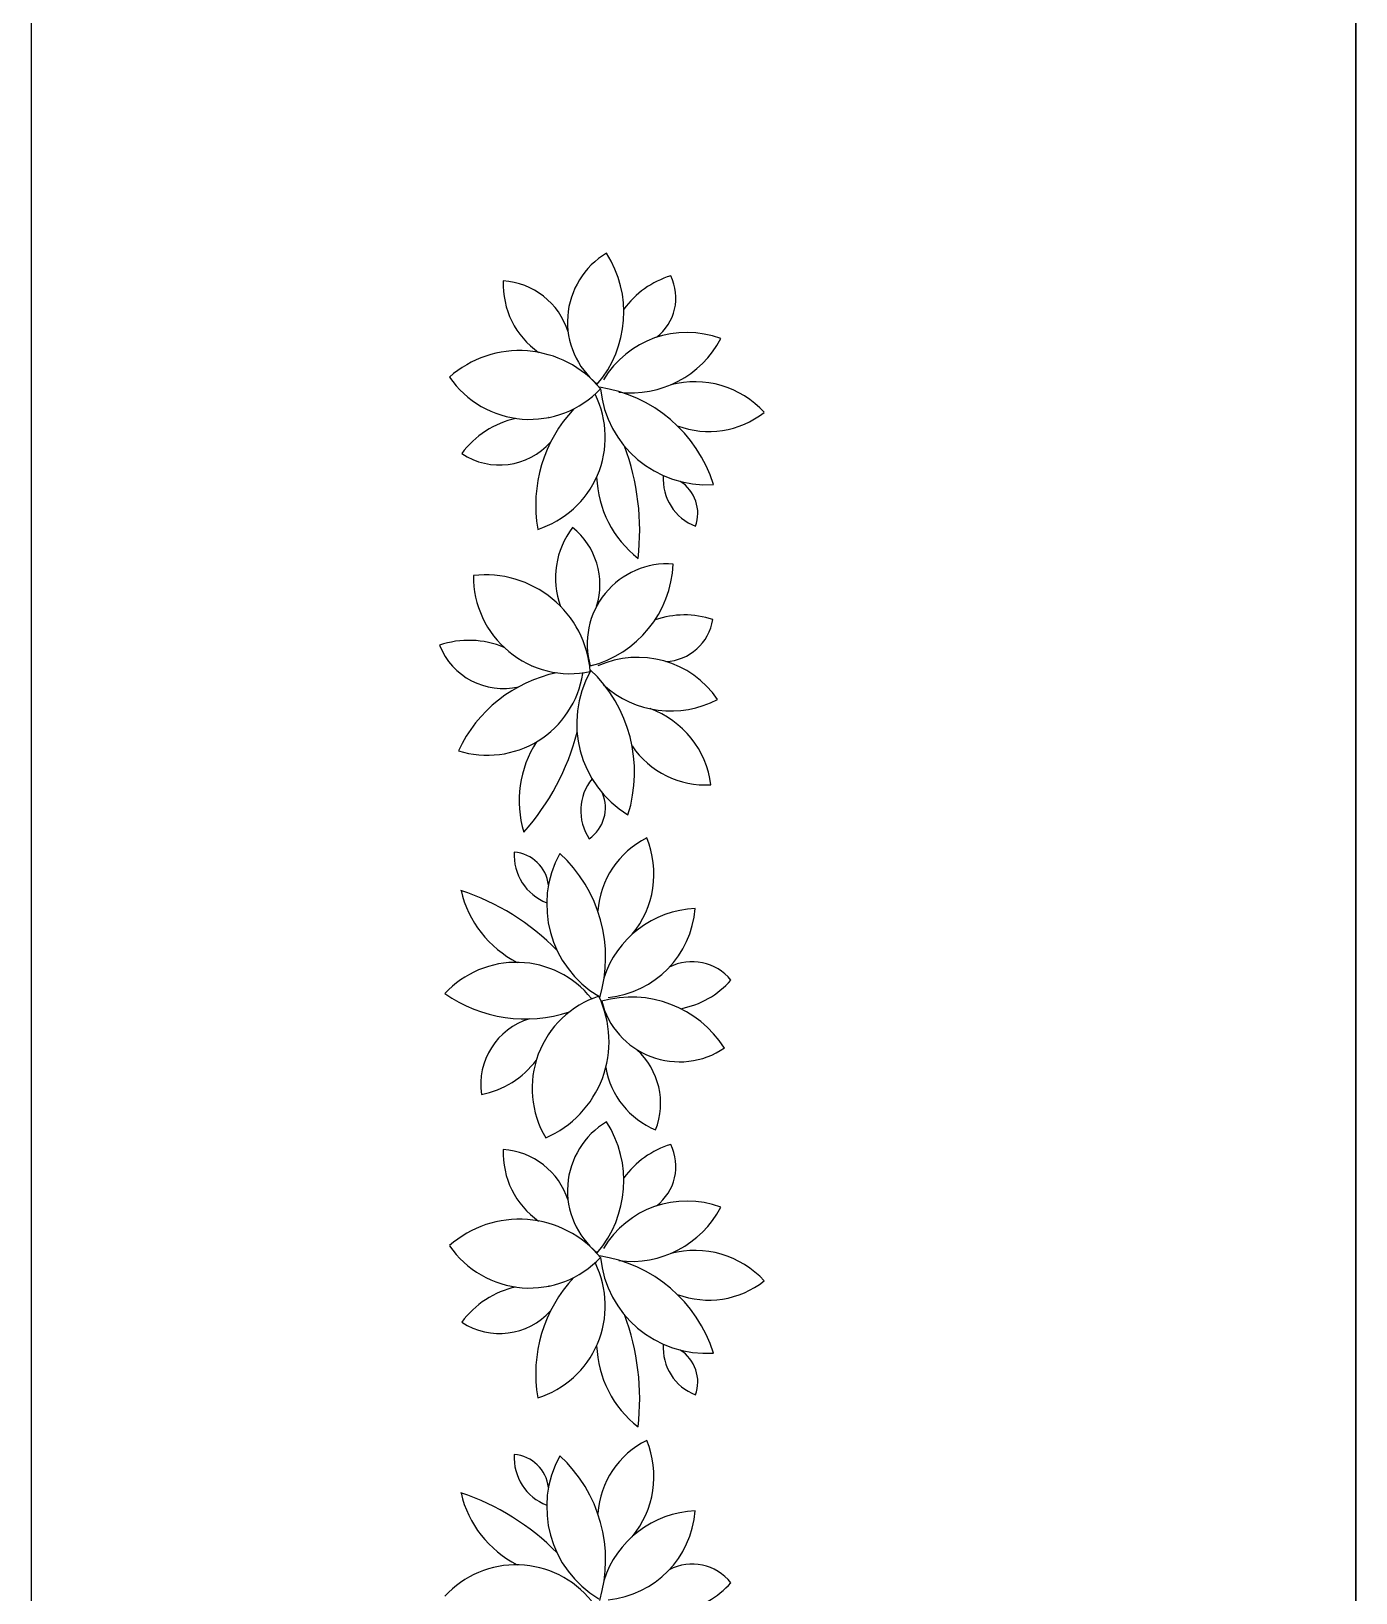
# Model space of a CAD drawing. Header units: inches. Extents: x 7658 to 73799, y 48 to 40262.
# Drawn here: x 71698 to 73799, y 7481 to 9958 of the extents above; entities that cross this region are included whole.
import ezdxf

# ---------------------------------------------------------------- set-up
doc = ezdxf.new("R2010")
doc.units = ezdxf.units.IN
doc.layers.add('www.cad-blocks.net', color=7, linetype='Continuous')

# ---------------------------------------------------------------- blocks, each defined once
blk = doc.blocks.new('A$C516926BB')
for p, q in [((60.3118, 38.5194), (60.3118, 0)), ((62.4121, 38.5194), (62.4121, 0))]:
    blk.add_line(p, q)
blk = doc.blocks.new('A$C197444DA')
for centre, radius, start, end in [((0.3301, 3.6286), 0.1271, 120.8277, 230.9611), ((0.1172, 3.6438), 0.1751, 319.3816, 32.4072), ((0.2328, 3.6883), 0.1318, 177.5933, 235.0272), ((0.0933, 3.5778), 0.1162, 17.6956, 86.1528), ((0.4085, 3.5641), 0.1438, 106.8367, 143.9493), ((0.2958, 3.6669), 0.0791, 307.6234, 26.0819), ((0.392, 3.4584), 0.1535, 69.3808, 149.3478), ((0.3043, 3.6758), 0.1597, 262.8222, 332.5237), ((0.1266, 3.4162), 0.1669, 39.5713, 131.5475), ((0.1431, 3.628), 0.154, 214.3555, 316.7634), ((0.221, 3.3035), 0.2238, 17.468, 81.6521), ((0.4237, 3.5397), 0.1694, 185.8207, 273.6659), ((0.4047, 3.3841), 0.1496, 42.5016, 104.754), ((0.1097, 3.4456), 0.1532, 287.5334, 26.1656), ((0.152, 3.3342), 0.1447, 102.2461, 143.7988), ((0.376, 3.3379), 0.2234, 136.8462, 189.8805), ((0.1513, 3.335), 0.1435, 80.8119, 81.361), ((0.4272, 3.5963), 0.1416, 249.3032, 308.2808), ((0.0951, 3.5105), 0.1088, 236.6678, 318.1262), ((-0.0649, 3.2976), 0.3824, 353.3656, 20.5341), ((0.4207, 3.3886), 0.1716, 182.0768, 231.9628), ((0.435, 3.3792), 0.0803, 175.9314, 248.8142), ((0.3497, 3.3249), 0.0599, 339.9488, 57.8872), ((0.3158, 3.2225), 0.1318, 142.5933, 200.0272), ((0.1382, 3.212), 0.1162, 342.6956, 51.1528), ((0.0728, 3.0605), 0.1669, 4.5713, 96.5475), ((0.2078, 3.2245), 0.154, 179.3555, 281.7634), ((0.3614, 3.1177), 0.1271, 85.8277, 195.9611), ((0.1957, 3.2524), 0.1751, 284.3816, 357.4072), ((0.3886, 3.0199), 0.1438, 71.8367, 108.9493), ((0.3553, 3.1688), 0.0791, 272.6234, 351.0819), ((0.0466, 2.9787), 0.1447, 67.2461, 108.7988), ((0.1011, 3.1558), 0.1088, 201.6678, 283.1262), ((0.0465, 2.9798), 0.1435, 45.8119, 46.361), ((0.387, 2.9912), 0.1694, 150.8207, 238.6659), ((0.0855, 2.914), 0.2238, 342.468, 46.6521), ((0.3144, 2.9429), 0.1535, 34.3808, 114.3478), ((0.2322, 2.8534), 0.2234, 101.8462, 154.8805), ((0.0759, 3.0943), 0.1532, 252.5334, 351.1656), ((0.3673, 3.1712), 0.1597, 227.8222, 297.5237), ((0.2822, 2.8747), 0.1496, 7.5016, 69.754), ((-0.152, 3.0732), 0.3824, 318.3656, 345.5341), ((0.2979, 2.8692), 0.1716, 147.0768, 196.9628), ((0.4224, 3.0356), 0.1416, 214.3032, 273.2808), ((0.3043, 2.8533), 0.0803, 140.9314, 213.8142), ((0.2032, 2.8577), 0.0599, 304.9488, 22.8872), ((0.3923, 2.6834), 0.1416, 116.7192, 175.6968), ((0.1904, 2.7527), 0.1496, 320.246, 22.4984), ((0.1988, 2.7822), 0.0803, 176.1858, 249.0686), ((0.1135, 2.7278), 0.0599, 7.1128, 85.0512), ((0.3394, 2.7042), 0.1694, 151.3341, 239.1793), ((0.0397, 2.6203), 0.2238, 343.3479, 47.532), ((-0.0864, 2.3637), 0.3824, 44.4659, 71.6344), ((0.2013, 2.7653), 0.1716, 193.0372, 242.9232), ((0.4124, 2.5384), 0.1597, 92.4763, 162.1778), ((0.2524, 2.7097), 0.1535, 275.6522, 355.6192), ((0.1215, 2.4593), 0.1532, 38.8344, 137.4666), ((0.4007, 2.5344), 0.0791, 38.9181, 117.3766), ((0.3551, 2.6801), 0.1438, 281.0507, 318.1633), ((0.1364, 2.7461), 0.2234, 235.1195, 288.1538), ((0.3009, 2.4125), 0.154, 108.2366, 210.6445), ((0.102, 2.4871), 0.1669, 293.4525, 25.4287), ((0.3043, 2.3823), 0.1751, 32.5928, 105.6184), ((0.3805, 2.5818), 0.1271, 194.0389, 304.1723), ((0.1741, 2.4187), 0.1088, 106.8738, 188.3322), ((0.0388, 2.5437), 0.1435, 343.639, 344.1881), ((0.0384, 2.5448), 0.1447, 281.2012, 322.7539), ((0.2344, 2.3885), 0.1162, 338.8472, 47.3044), ((0.3934, 2.4683), 0.1318, 189.9728, 247.4067), ((0.3301, 2.2504), 0.1271, 120.8277, 230.9611), ((0.1172, 2.2657), 0.1751, 319.3816, 32.4072), ((0.2328, 2.3101), 0.1318, 177.5933, 235.0272), ((0.0933, 2.1997), 0.1162, 17.6956, 86.1528), ((0.4085, 2.1859), 0.1438, 106.8367, 143.9493), ((0.2958, 2.2888), 0.0791, 307.6234, 26.0819), ((0.392, 2.0803), 0.1535, 69.3808, 149.3478), ((0.3043, 2.2977), 0.1597, 262.8222, 332.5237), ((0.1266, 2.0381), 0.1669, 39.5713, 131.5475), ((0.1431, 2.2498), 0.154, 214.3555, 316.7634), ((0.4047, 2.0059), 0.1496, 42.5016, 104.754), ((0.1097, 2.0675), 0.1532, 287.5334, 26.1656), ((0.221, 1.9253), 0.2238, 17.468, 81.6521), ((0.4237, 2.1615), 0.1694, 185.8207, 273.6659), ((0.376, 1.9598), 0.2234, 136.8462, 189.8805), ((0.4272, 2.2182), 0.1416, 249.3032, 308.2808), ((0.152, 1.956), 0.1447, 102.2461, 143.7988), ((0.1513, 1.9569), 0.1435, 80.8119, 81.361), ((0.0951, 2.1324), 0.1088, 236.6678, 318.1262), ((-0.0649, 1.9195), 0.3824, 353.3656, 20.5341), ((0.4207, 2.0105), 0.1716, 182.0768, 231.9628), ((0.435, 2.0011), 0.0803, 175.9314, 248.8142), ((0.3497, 1.9467), 0.0599, 339.9488, 57.8872), ((0.3923, 1.7276), 0.1416, 116.7192, 175.6968), ((0.1904, 1.7968), 0.1496, 320.246, 22.4984), ((0.1988, 1.8263), 0.0803, 176.1858, 249.0686), ((0.1135, 1.772), 0.0599, 7.1128, 85.0512), ((0.3394, 1.7483), 0.1694, 151.3341, 239.1793), ((0.0397, 1.6644), 0.2238, 343.3479, 47.532), ((-0.0864, 1.4078), 0.3824, 44.4659, 71.6344), ((0.2013, 1.8094), 0.1716, 193.0372, 242.9232), ((0.4124, 1.5826), 0.1597, 92.4763, 162.1778), ((0.2524, 1.7538), 0.1535, 275.6522, 355.6192), ((0.1215, 1.5034), 0.1532, 38.8344, 137.4666), ((0.4007, 1.5786), 0.0791, 38.9181, 117.3766), ((0.3551, 1.7242), 0.1438, 281.0507, 318.1633)]:
    blk.add_arc(centre, radius, start, end)
blk = doc.blocks.new('format')
at = {"layer": 'www.cad-blocks.net', "color": 155, "true_color": 0x546d8e}
blk.add_line((73798.8, 48.2), (73798.8, 40261.7), dxfattribs=at)

msp = doc.modelspace()

# ---------------------------------------------------------------- block references
msp.add_blockref('format', (0, 0))
at = {"xscale": 1000, "yscale": 1000, "zscale": 1000}
msp.add_blockref('A$C197444DA', (72345.8, 5868.5), dxfattribs=at)
at = {"layer": 'www.cad-blocks.net', "color": 155, "true_color": 0x546d8e, "xscale": 1000, "yscale": 1000, "zscale": 1000}
msp.add_blockref('A$C516926BB', (11386.7, 694.4), dxfattribs=at)

doc.saveas('drawing.dxf')
